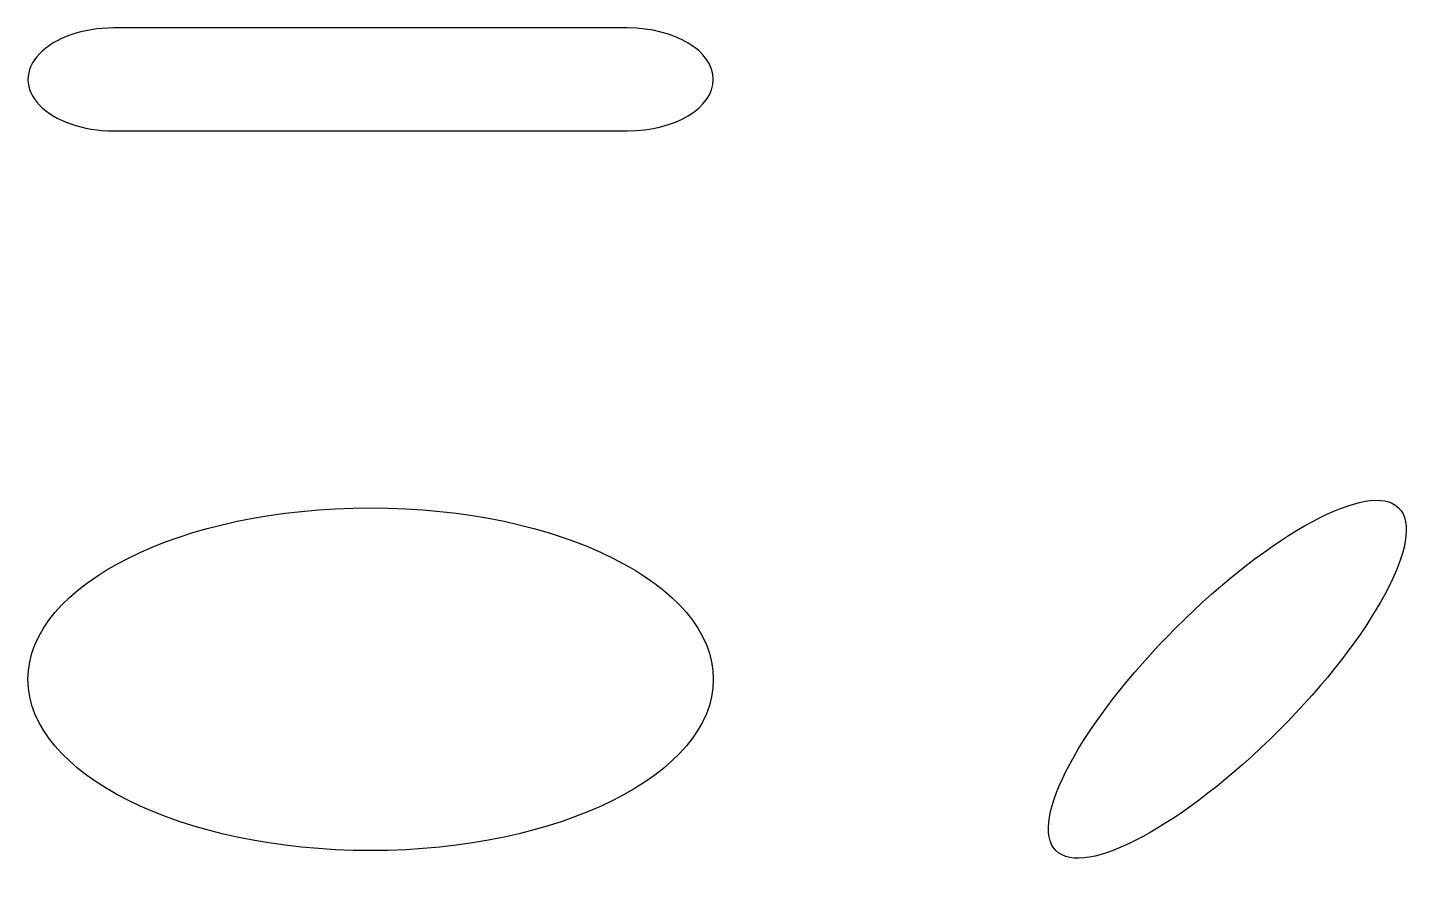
# Model space of a CAD drawing. Header units: millimetres. Extents: x 10 to 173, y 7 to 106.
import ezdxf

# ---------------------------------------------------------------- set-up
doc = ezdxf.new("R2010")
doc.units = ezdxf.units.MM
doc.layers.get('0').update_dxf_attribs({"linetype": 'CONTINUOUS'})

msp = doc.modelspace()

# ---------------------------------------------------------------- linework, layer by layer
for p, q in [((80, 106), (20, 106)), ((20, 94), (80, 94))]:
    msp.add_line(p, q)
for centre, start_param, end_param in [((20, 100), 1.570796, 4.712389), ((80, 100), 4.712389, 1.570796)]:
    msp.add_ellipse(centre, major_axis=(10, 0), ratio=0.6, start_param=start_param, end_param=end_param)
for centre, major_axis, ratio in [((150, 30), (20, 20), 0.3), ((50, 30), (40, 0), 0.5)]:
    msp.add_ellipse(centre, major_axis=major_axis, ratio=ratio)

doc.saveas('drawing.dxf')
